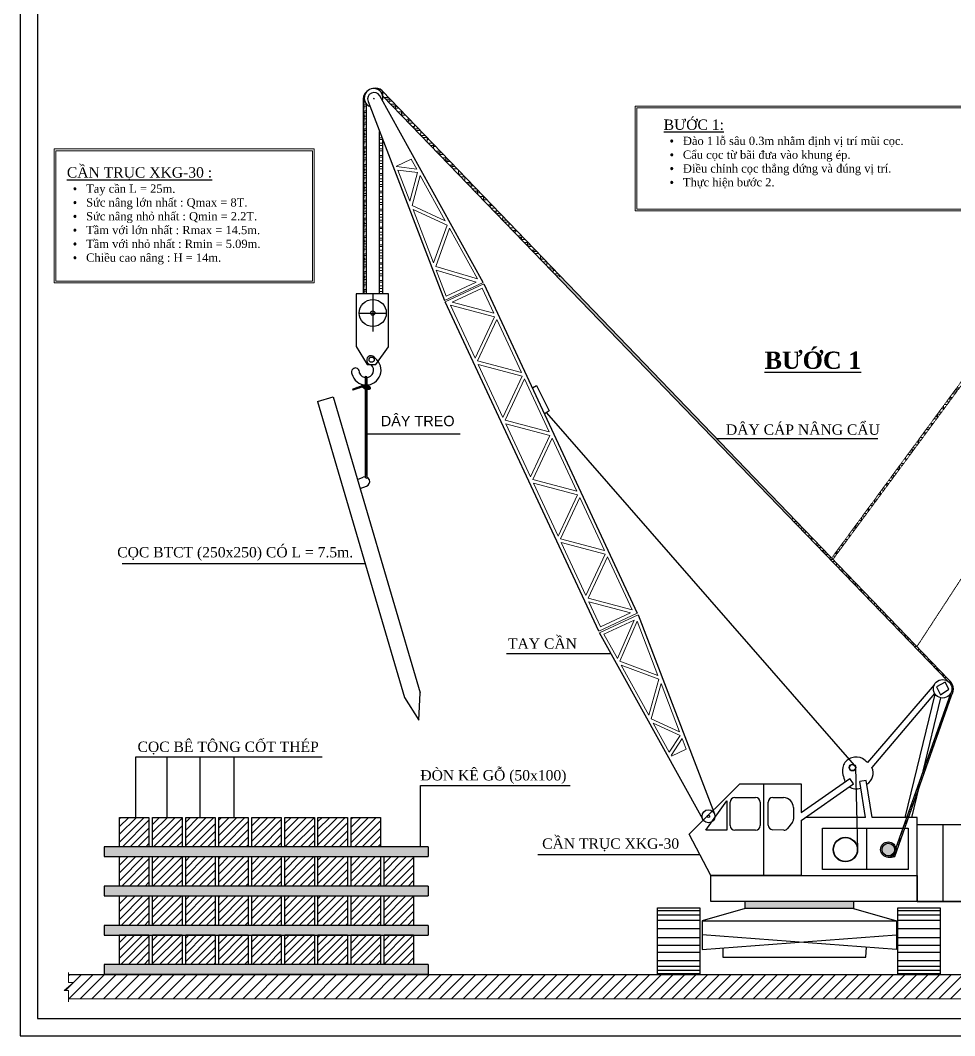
# Model space of a CAD drawing. Extents: x -134084 to 44078, y -38908 to 20492.
# Drawn here: x -134084 to -106959, y -38908 to -9440 of the extents above; entities that cross this region are included whole.
import ezdxf

# ---------------------------------------------------------------- set-up
doc = ezdxf.new("R2010")
doc.units = 0
doc.header["$MEASUREMENT"] = 0
doc.linetypes.add('DASHED2', pattern=[0.375, 0.25, -0.125])
doc.layers.get('0').update_dxf_attribs({"linetype": 'CONTINUOUS'})
for name, color, linetype in [('DIM', 8, 'CONTINUOUS'), ('TEXT', 3, 'CONTINUOUS'), ('THAY', 4, 'CONTINUOUS')]:
    doc.layers.add(name, color=color, linetype=linetype)
doc.layers.add('DUTKHUAT', color=4, linetype='DASHED2', lineweight=5)
doc.layers.add('KICTHUOC', color=3, linetype='CONTINUOUS', lineweight=20)
doc.styles.add('AVO', font='', dxfattribs={"width": 1.2})
doc.styles.add('M1', font='arial.ttf')
doc.styles.get('AVO').set_extended_font_data('VNI-Avo')
doc.dimstyles.new('ISO-25_WS', dxfattribs={"dimtxt": 2.5, "dimasz": 2.5, "dimexe": 1.25, "dimexo": 0.625, "dimtad": 1, "dimdec": 4, "dimdsep": 46, "dimtxsty": 'Standard', "dimcen": 2.5, "dimadec": 0, "dimazin": 0, "dimtfac": 1, "dimtdec": 4, "dimtmove": 0, "dimatfit": 3, "dimfxl": 1, "dimtolj": 1, "dimtzin": 0, "dimarcsym": 0})
pattern_1 = [(90, (-227248.9, -39465.05), (-182.88, 388.62), [91.44, -76.2, 106.68, -45.72, 137.16, -60.96]), (90, (-227256.53, -39373.61), (-182.88, 388.62), [76.2, -289.56, 60.96, -91.44]), (90, (-227237.48, -39190.73), (-182.88, 388.62), [45.72, -472.44]), (180, (-227248.9, -39465.05), (-182.88, -129.54), [175.26, -556.26]), (180, (-227248.9, -39373.61), (-182.88, -129.54), [171.45, -560.07]), (180, (-227248.9, -39297.41), (-182.88, -129.54), [160.02, -571.5]), (180, (-227237.48, -39190.73), (-182.88, -129.54), [175.26, -556.26]), (180, (-227237.48, -39145.01), (-182.88, -129.54), [175.26, -556.26]), (180, (-227248.9, -39007.85), (-182.88, -129.54), [167.64, -563.88])]

# ---------------------------------------------------------------- blocks, each defined once
blk = doc.blocks.new('*X2')
at = {"color": 0, "linetype": 'Continuous'}
for p, q in [((389.01, 477.75), (389.04, 477.78)), ((389.01, 477.4), (389.32, 477.71)), ((389.01, 477.05), (389.51, 477.55)), ((389.01, 476.69), (389.51, 477.19)), ((389.01, 476.34), (389.51, 476.84)), ((389.01, 475.99), (389.51, 476.49)), ((389.01, 475.63), (389.51, 476.13)), ((389.01, 475.28), (389.51, 475.78)), ((389.01, 474.93), (389.51, 475.43)), ((389.01, 474.57), (389.51, 475.07)), ((389.01, 474.22), (389.51, 474.72)), ((389.01, 473.86), (389.51, 474.36)), ((389.01, 473.51), (389.51, 474.01)), ((389.01, 473.16), (389.51, 473.66)), ((389.01, 472.8), (389.51, 473.3)), ((389.01, 472.45), (389.51, 472.95)), ((389.01, 472.1), (389.51, 472.6)), ((389.01, 471.74), (389.51, 472.24)), ((389.01, 471.39), (389.51, 471.89)), ((389.01, 471.04), (389.51, 471.54)), ((389.01, 470.68), (389.51, 471.18)), ((389.01, 470.33), (389.51, 470.83)), ((389.01, 469.98), (389.51, 470.48)), ((389.01, 469.62), (389.51, 470.12)), ((389.01, 469.27), (389.51, 469.77)), ((389.01, 468.91), (389.51, 469.41)), ((389.01, 468.56), (389.51, 469.06)), ((389.01, 468.21), (389.51, 468.71)), ((389.01, 467.85), (389.51, 468.35)), ((389.01, 467.5), (389.51, 468)), ((389.01, 467.15), (389.51, 467.65)), ((389.01, 466.79), (389.51, 467.29)), ((389.01, 466.44), (389.51, 466.94)), ((389.01, 466.09), (389.51, 466.59)), ((389.01, 465.73), (389.51, 466.23)), ((389.01, 465.38), (389.51, 465.88)), ((389.01, 465.03), (389.51, 465.53)), ((389.01, 464.67), (389.51, 465.17)), ((389.01, 464.32), (389.51, 464.82)), ((389.01, 463.96), (389.51, 464.46)), ((389.01, 463.61), (389.51, 464.11)), ((389.01, 463.26), (389.51, 463.76)), ((389.01, 462.9), (389.51, 463.4)), ((389.01, 462.55), (389.51, 463.05)), ((389.01, 462.2), (389.51, 462.7)), ((389.01, 461.84), (389.51, 462.34)), ((389.01, 461.49), (389.51, 461.99)), ((389.01, 461.14), (389.51, 461.64)), ((389.01, 460.78), (389.51, 461.28)), ((389.01, 460.43), (389.51, 460.93)), ((389.01, 460.08), (389.51, 460.58)), ((389.01, 459.72), (389.51, 460.22)), ((389.01, 459.37), (389.51, 459.87)), ((389.01, 459.02), (389.51, 459.52)), ((389.01, 458.66), (389.51, 459.16)), ((389.01, 458.31), (389.51, 458.81)), ((389.01, 457.95), (389.51, 458.45)), ((389.01, 457.6), (389.51, 458.1)), ((389.01, 457.25), (389.51, 457.75)), ((389.01, 456.89), (389.51, 457.39)), ((389.01, 456.54), (389.51, 457.04)), ((389.01, 456.19), (389.51, 456.69)), ((389.01, 455.83), (389.51, 456.33)), ((389.01, 455.48), (389.51, 455.98)), ((389.01, 455.13), (389.51, 455.63)), ((389.01, 454.77), (389.51, 455.27)), ((389.01, 454.42), (389.51, 454.92)), ((389.01, 454.07), (389.51, 454.57)), ((389.01, 453.71), (389.51, 454.21)), ((389.01, 453.36), (389.51, 453.86)), ((389.01, 453), (389.51, 453.5)), ((389.01, 452.65), (389.51, 453.15)), ((389.01, 452.3), (389.51, 452.8)), ((389.01, 451.94), (389.51, 452.44)), ((389.01, 451.59), (389.51, 452.09)), ((389.06, 451.29), (389.51, 451.74))]:
    blk.add_line(p, q, dxfattribs=at)
blk = doc.blocks.new('*X3')
at = {"color": 0, "linetype": 'Continuous'}
for p, q in [((385.25, 477.53), (385.61, 477.89)), ((385.58, 477.5), (386.15, 478.08)), ((386.11, 477.68), (386.69, 478.27)), ((386.65, 477.86), (387.24, 478.46)), ((387.18, 478.04), (387.77, 478.63)), ((387.71, 478.22), (388.25, 478.76)), ((388.17, 478.33), (388.71, 478.86)), ((388.61, 478.41), (389.01, 478.81)), ((389.01, 478.46), (389.01, 478.46))]:
    blk.add_line(p, q, dxfattribs=at)
blk = doc.blocks.new('*X1')
at = {"color": 0, "linetype": 'Continuous'}
for p, q in [((388.96, 481.24), (389.21, 481.49)), ((389.01, 480.94), (389.29, 481.21)), ((389.01, 480.58), (389.51, 481.08)), ((389.29, 481.21), (389.48, 481.41)), ((387.86, 479.08), (387.95, 479.17)), ((387.93, 478.79), (388.23, 479.09)), ((388.25, 478.76), (388.42, 478.93)), ((388.36, 478.16), (388.61, 478.41)), ((388.56, 478.01), (388.92, 478.37)), ((388.79, 477.88), (389.17, 478.26)), ((389.01, 480.23), (389.51, 480.73)), ((389.01, 479.87), (389.51, 480.37)), ((389.01, 479.52), (389.51, 480.02)), ((389.01, 479.17), (389.51, 479.67)), ((389.04, 477.78), (389.45, 478.19)), ((389.15, 478.96), (389.51, 479.31)), ((389.32, 477.71), (389.76, 478.15)), ((389.51, 478.96), (389.51, 478.96)), ((389.51, 478.61), (389.71, 478.8)), ((389.62, 477.66), (390.38, 478.42)), ((389.67, 478.41), (389.96, 478.7)), ((389.85, 478.24), (390.2, 478.59)), ((389.96, 477.64), (390.55, 478.23)), ((390.37, 477.7), (390.65, 477.98))]:
    blk.add_line(p, q, dxfattribs=at)
blk = doc.blocks.new('*X4')
at = {"color": 0, "linetype": 'Continuous'}
for p, q in [((389.01, 478.46), (389.51, 478.96)), ((389.01, 478.81), (389.15, 478.96)), ((389.17, 478.26), (389.51, 478.61)), ((389.45, 478.19), (389.51, 478.25))]:
    blk.add_line(p, q, dxfattribs=at)

msp = doc.modelspace()

# ---------------------------------------------------------------- hatches: boundary and pattern name
at = {"linetype": 'ByBlock'}
h = msp.add_hatch(dxfattribs=at)
h.set_pattern_fill('ZIGZAG', color=3, scale=25, angle=45, style=0)
h.set_pattern_definition([(45, (-226169.7, 12287.316), (1e-14, 112.2532), [79.375, -79.375]), (135, (-226113.58, 12343.44), (-112.2532, 1e-14), [79.375, -79.375])])
h.paths.add_polyline_path([(-122245.8, -33426.4), (-131648.3, -33426.4), (-131648.3, -33711.4), (-122245.8, -33711.4)])
h.paths.add_polyline_path([(-122245.8, -34566.5), (-131648.3, -34566.5), (-131648.3, -34851.5), (-122245.8, -34851.5)])
h.paths.add_polyline_path([(-122245.8, -35706.6), (-131648.3, -35706.6), (-131648.3, -35991.6), (-131203.1, -35991.6), (-131203.1, -35984.9), (-130348.1, -35984.9), (-130348.1, -35991.6), (-130243.1, -35991.6), (-130243.1, -35984.9), (-129388.1, -35984.9), (-129388.1, -35991.6), (-129283.1, -35991.6), (-129283.1, -35984.9), (-128428.1, -35984.9), (-128428.1, -35991.6), (-128323.1, -35991.6), (-128323.1, -35984.9), (-127468.1, -35984.9), (-127468.1, -35991.6), (-127363.1, -35991.6), (-127363.1, -35984.9), (-126508.1, -35984.9), (-126508.1, -35991.6), (-126403.1, -35991.6), (-126403.1, -35984.9), (-125548.1, -35984.9), (-125548.1, -35991.6), (-125443.1, -35991.6), (-125443.1, -35984.9), (-124588.1, -35984.9), (-124588.1, -35991.6), (-124483.1, -35991.6), (-124483.1, -35984.9), (-123628.1, -35984.9), (-123628.1, -35991.6), (-123523.1, -35991.6), (-123523.1, -35984.9), (-122668.1, -35984.9), (-122668.1, -35991.6), (-122245.8, -35991.6)])
h.paths.add_polyline_path([(-122245.8, -36840), (-131648.3, -36840), (-131648.3, -37125), (-127274.6, -37125), (-127274.6, -37124.5), (-122245.8, -37124.5)])
at = {"layer": 'DUTKHUAT'}
h = msp.add_hatch(dxfattribs=at)
h.set_pattern_fill('AR-RSHKE', color=256, scale=0.6, angle=90, style=0)
h.set_pattern_definition(pattern_1)
h.paths.add_polyline_path([(-105647.2, -18519), (-105705.3, -18478.9), (-108153.4, -21809.2), (-108100.1, -21841.7)])
h = msp.add_hatch(dxfattribs=at)
h.set_pattern_fill('AR-RSHKE', color=256, scale=0.6, angle=90, style=0)
h.set_pattern_definition(pattern_1)
h.paths.add_polyline_path([(-108100.1, -21841.7), (-108153.4, -21809.2), (-110534.9, -25048.9), (-110496.9, -25088.5)])
at = {"layer": 'KICTHUOC'}
h = msp.add_hatch(dxfattribs=at)
h.set_pattern_fill('AR-RSHKE', color=256, scale=0.6, angle=90, style=0)
h.set_pattern_definition(pattern_1)
h.paths.add_polyline_path([(-123576.3, -11490.2, 0.3023605), (-123853.4, -11422.3, -0.382762), (-123560, -11637.8), (-118466.1, -16912.4), (-118413.8, -16857.5)])
h = msp.add_hatch(dxfattribs=at)
h.set_pattern_fill('AR-RSHKE', color=256, scale=0.6, angle=90, style=0)
h.set_pattern_definition(pattern_1)
h.paths.add_polyline_path([(-124039.3, -11864.5, -0.3669337), (-124030.2, -11512, 0.162915), (-124134.3, -11707.2), (-124134.3, -17378.4), (-124039.3, -17378.4)])
h.paths.add_polyline_path([(-123558, -12918.3), (-123653, -12670.9), (-123653, -17378.4), (-123558, -17378.4)])
h = msp.add_hatch(dxfattribs=at)
h.set_pattern_fill('AR-RSHKE', color=256, scale=0.6, angle=90, style=0)
h.set_pattern_definition(pattern_1)
h.paths.add_polyline_path([(-118413.8, -16857.5), (-118466.1, -16912.4), (-111713.2, -23904.8), (-111671.1, -23867.7)])
h = msp.add_hatch(dxfattribs=at)
h.set_pattern_fill('AR-RSHKE', color=256, scale=0.6, angle=90, style=0)
h.set_pattern_definition(pattern_1)
h.paths.add_polyline_path([(-111671.1, -23867.7), (-111713.2, -23904.8), (-109937.5, -25743.4), (-109901.2, -25707.8)])
h = msp.add_hatch(dxfattribs=at)
h.set_pattern_fill('AR-RSHKE', color=256, scale=0.6, angle=90, style=0)
h.set_pattern_definition(pattern_1)
h.paths.add_polyline_path([(-109901.2, -25707.8), (-109937.5, -25743.4), (-107169.4, -28609.8, -0.2615404), (-107040.2, -28839.8, -0.1305053), (-107075.7, -28973.4), (-107875, -31234.3), (-107987.4, -31696.1), (-107048.3, -29036.6, 0.391973), (-107143.2, -28575.2)])
h = msp.add_hatch(color=256, dxfattribs=at)
h.paths.add_polyline_path([(-109829, -31135.5), (-109829.4, -31116, 0.9403152), (-110024.4, -31128, 0.9623109)])
h.paths.add_polyline_path([(-110014.4, -31128, -1), (-109838.7, -31128, -1)], flags=16)
h = msp.add_hatch(dxfattribs=at)
h.set_pattern_fill('AR-RSHKE', color=256, scale=0.6, angle=90, style=0)
h.set_pattern_definition(pattern_1)
h.paths.add_polyline_path([(-108297.1, -32573.4), (-108348.5, -32573.4), (-108458.4, -32884.3), (-108406.9, -32884.3)])
h.paths.add_polyline_path([(-108406.9, -32884.3), (-108458.4, -32884.3), (-108667.3, -33475.3, -0.0347675), (-108665.1, -33506, -0.3985934), (-108875.4, -33727.9, 0.1075231), (-108697.8, -33708.1)])
h.paths.add_polyline_path([(-107987.4, -31696.1), (-107875, -31234.3), (-108348.5, -32573.4), (-108297.1, -32573.4)])
h = msp.add_hatch(dxfattribs=at)
h.set_pattern_fill('ANSI31', color=256, scale=50, style=0)
h.set_pattern_definition([(45, (-226169.7, 12287.32), (-112.2532, 112.2532), [])])
h.paths.add_polyline_path([(-130348.1, -33426.2), (-130348.1, -32571.2), (-131203.1, -32571.2), (-131203.1, -33426.2)])
h.paths.add_polyline_path([(-130243.1, -33426.2), (-129388.1, -33426.2), (-129388.1, -32571.2), (-130243.1, -32571.2)])
h.paths.add_polyline_path([(-128428.1, -32571.2), (-129283.1, -32571.2), (-129283.1, -33426.2), (-128428.1, -33426.2)])
h.paths.add_polyline_path([(-127468.1, -32571.2), (-128323.1, -32571.2), (-128323.1, -33426.2), (-127468.1, -33426.2)])
h.paths.add_polyline_path([(-126508.1, -32571.2), (-127363.1, -32571.2), (-127363.1, -33426.2), (-126508.1, -33426.2)])
h.paths.add_polyline_path([(-125548.1, -32571.2), (-126403.1, -32571.2), (-126403.1, -33426.2), (-125548.1, -33426.2)])
h.paths.add_polyline_path([(-124588.1, -32571.2), (-125443.1, -32571.2), (-125443.1, -33426.2), (-124588.1, -33426.2)])
h.paths.add_polyline_path([(-123628.1, -32571.2), (-124483.1, -32571.2), (-124483.1, -33426.2), (-123628.1, -33426.2)])
h.paths.add_polyline_path([(-122668.1, -34566.4), (-122668.1, -33711.4), (-123523.1, -33711.4), (-123523.1, -34566.4)])
h.paths.add_polyline_path([(-123628.1, -33711.4), (-124483.1, -33711.4), (-124483.1, -34566.4), (-123628.1, -34566.4)])
h.paths.add_polyline_path([(-125443.1, -34566.4), (-124588.1, -34566.4), (-124588.1, -33711.4), (-125443.1, -33711.4)])
h.paths.add_polyline_path([(-125548.1, -33711.4), (-126403.1, -33711.4), (-126403.1, -34566.4), (-125548.1, -34566.4)])
h.paths.add_polyline_path([(-126508.1, -34566.4), (-126508.1, -33711.4), (-127363.1, -33711.4), (-127363.1, -34566.4)])
h.paths.add_polyline_path([(-127468.1, -34566.4), (-127468.1, -33711.4), (-128323.1, -33711.4), (-128323.1, -34566.4)])
h.paths.add_polyline_path([(-128428.1, -34566.4), (-128428.1, -33711.4), (-129283.1, -33711.4), (-129283.1, -34566.4)])
h.paths.add_polyline_path([(-129388.1, -34566.4), (-129388.1, -33711.4), (-130243.1, -33711.4), (-130243.1, -34566.4)])
h.paths.add_polyline_path([(-130348.1, -33711.4), (-131203.1, -33711.4), (-131203.1, -34566.4), (-130348.1, -34566.4)])
h.paths.add_polyline_path([(-130348.1, -34851.5), (-131203.1, -34851.5), (-131203.1, -35706.5), (-130348.1, -35706.5)])
h.paths.add_polyline_path([(-129388.1, -34851.5), (-130243.1, -34851.5), (-130243.1, -35706.5), (-129388.1, -35706.5)])
h.paths.add_polyline_path([(-128428.1, -34851.5), (-129283.1, -34851.5), (-129283.1, -35706.5), (-128428.1, -35706.5)])
h.paths.add_polyline_path([(-128323.1, -34851.5), (-128323.1, -35706.5), (-127468.1, -35706.5), (-127468.1, -34851.5)])
h.paths.add_polyline_path([(-126508.1, -34851.5), (-127363.1, -34851.5), (-127363.1, -35706.5), (-126508.1, -35706.5)])
h.paths.add_polyline_path([(-126403.1, -34851.5), (-126403.1, -35706.5), (-125548.1, -35706.5), (-125548.1, -34851.5)])
h.paths.add_polyline_path([(-124588.1, -34851.5), (-125443.1, -34851.5), (-125443.1, -35706.5), (-124588.1, -35706.5)])
h.paths.add_polyline_path([(-123628.1, -34851.5), (-124483.1, -34851.5), (-124483.1, -35706.5), (-123628.1, -35706.5)])
h.paths.add_polyline_path([(-122668.1, -34851.5), (-123523.1, -34851.5), (-123523.1, -35706.5), (-122668.1, -35706.5)])
h.paths.add_polyline_path([(-122668.1, -35991.6), (-123523.1, -35991.6), (-123523.1, -36839.9), (-122668.1, -36839.9)])
h.paths.add_polyline_path([(-123628.1, -35991.6), (-124483.1, -35991.6), (-124483.1, -36839.9), (-123628.1, -36839.9)])
h.paths.add_polyline_path([(-124588.1, -35991.6), (-125443.1, -35991.6), (-125443.1, -36839.9), (-124588.1, -36839.9)])
h.paths.add_polyline_path([(-125548.1, -35991.6), (-126403.1, -35991.6), (-126403.1, -36839.9), (-125548.1, -36839.9)])
h.paths.add_polyline_path([(-126508.1, -35991.6), (-127363.1, -35991.6), (-127363.1, -36839.9), (-126508.1, -36839.9)])
h.paths.add_polyline_path([(-127468.1, -35991.6), (-128323.1, -35991.6), (-128323.1, -36839.9), (-127468.1, -36839.9)])
h.paths.add_polyline_path([(-128428.1, -35991.6), (-129283.1, -35991.6), (-129283.1, -36839.9), (-128428.1, -36839.9)])
h.paths.add_polyline_path([(-129388.1, -35991.6), (-130243.1, -35991.6), (-130243.1, -36839.9), (-129388.1, -36839.9)])
h.paths.add_polyline_path([(-130348.1, -35991.6), (-131203.1, -35991.6), (-131203.1, -36839.9), (-130348.1, -36839.9)])
h = msp.add_hatch(color=256, dxfattribs=at)
h.paths.add_polyline_path([(-109776.1, -33506, 1), (-110487.2, -33506, 1)])
h.paths.add_polyline_path([(-109786.1, -33506, 1), (-110477.2, -33506, 1)], flags=16)
for points in [[(-108665.1, -33506, 1), (-109109.5, -33506, 1)], [(-109900.8, -35016), (-113038.5, -35016), (-113038.5, -35212.4), (-109900.8, -35212.4)]]:
    msp.add_hatch(color=256, dxfattribs=at).paths.add_polyline_path(points)
h = msp.add_hatch(dxfattribs=at)
h.set_pattern_fill('ANSI31', color=256, scale=75, style=0)
h.set_pattern_definition([(45, (-227248.9, -39465.05), (-168.3798, 168.3798), [])])
h.paths.add_polyline_path([(-91367.3, -37366.4), (-91504.4, -37366.4), (-91504.4, -37134.1), (-132679.6, -37134.1), (-132679.6, -37366.4), (-132542.5, -37366.4), (-132809.5, -37594.1), (-132681.6, -37594.1), (-132681.6, -37839.7), (-91506.3, -37839.7), (-91506.3, -37594.1), (-91634.3, -37594.1)])

# ---------------------------------------------------------------- linework, layer by layer
at = {"color": 2, "linetype": 'Continuous'}
for p, q in [((-120645.7, -17046.8), (-123645.8, -11632.4)), ((-123990.2, -11793), (-121771, -17571.5)), ((-120628.6, -17091.2), (-116172.1, -26648.2)), ((-124336.1, -17378.4), (-124336.1, -18902.8)), ((-123390.8, -17378.4), (-124336.1, -17378.4)), ((-123390.8, -18913.5), (-123390.8, -17378.4)), ((-123852.7, -17393.8), (-123852.7, -18475.4)), ((-117291.4, -27170.2), (-121747.9, -17613.1)), ((-124246.9, -17934.6), (-123458.5, -17934.6)), ((-124336.1, -18902.8), (-124013.8, -19428.8)), ((-123766.8, -19428.8), (-123390.8, -18913.5)), ((-124013.8, -19428.8), (-123766.8, -19428.8)), ((-116149, -26689.9), (-113933.2, -32469.8)), ((-114271.8, -32627.7), (-117274.3, -27214.6))]:
    msp.add_line(p, q, dxfattribs=at)
at = {"color": 1, "linetype": 'Continuous'}
for p, q in [((-119213.9, -20101.4), (-119098.7, -20040.7)), ((-119098.7, -20040.7), (-118734.8, -20774.3)), ((-118734.8, -20774.3), (-118874.3, -20865.3)), ((-124295, -22763.6), (-124130.5, -22699.3)), ((-124216.7, -23030.5), (-124029.6, -22957.3)), ((-113038.5, -35212.4), (-113038.5, -35023.6)), ((-109900.8, -35023.6), (-109900.8, -35212.4)), ((-109900.8, -35212.4), (-113038.5, -35212.4)), ((-132679.6, -37134.1), (-91504.4, -37134.1))]:
    msp.add_line(p, q, dxfattribs=at)
at = {"color": 3, "linetype": 'Continuous'}
for p, q in [((-125453.9, -20499.7), (-124998.1, -20366)), ((-125453.9, -20499.7), (-122934.6, -29090)), ((-124998.1, -20366), (-122478.8, -28956.4)), ((-107553.9, -28726.4), (-109492.8, -30983.2)), ((-122934.6, -29090), (-122512.5, -29746.3)), ((-122512.5, -29746.3), (-122478.8, -28956.4)), ((-107542.6, -28974.8), (-109363.2, -31122.4)), ((-107543.8, -28976.3), (-109363.2, -31122.4)), ((-108396.3, -32573.4), (-107526.8, -28998.9)), ((-107875, -31234.3), (-107357.1, -29104.9)), ((-111420.4, -32434.2), (-110007.9, -31440.8)), ((-109898.6, -31596.2), (-110007.9, -31440.8)), ((-109527.3, -31503.7), (-109714.9, -31533.4)), ((-109358.2, -32573.4), (-109527.3, -31503.7)), ((-112508.6, -31594.2), (-112508.6, -34254.6)), ((-111420.4, -32666.4), (-109898.6, -31596.2)), ((-109550.6, -32573.4), (-109714.9, -31533.4)), ((-108200.8, -32573.4), (-107987.4, -31696.1)), ((-114186.9, -32943.7), (-113569.6, -32095.4)), ((-113569.6, -32095.4), (-113569.6, -32943.7)), ((-113340.1, -31999), (-112738, -31999)), ((-112240.5, -31999), (-111930.3, -31999)), ((-113473.1, -32810.7), (-113473.1, -32132)), ((-112605, -32132), (-112605, -32810.7)), ((-112373.5, -32796.2), (-112373.5, -32132)), ((-111640.5, -32288.8), (-111640.5, -32627.7)), ((-111668.9, -32709.9), (-111810.9, -32890.5)), ((-111420.4, -32666.4), (-111420.4, -34261)), ((-113569.6, -32943.7), (-114186.9, -32943.7)), ((-112738, -32943.7), (-113340.1, -32943.7)), ((-111920.3, -32941.2), (-112245.5, -32929.1)), ((-107289.2, -35016), (-107289.2, -32788.6)), ((-114042.4, -34261), (-108044.6, -34261)), ((-108044.6, -34261), (-108044.6, -35016)), ((-115584.7, -37109.9), (-115584.7, -35196.1)), ((-115584.7, -35196.1), (-114354.9, -35196.1)), ((-114354.9, -35196.1), (-114354.9, -37109.9)), ((-113689.6, -36359.5), (-113689.6, -36626.4)), ((-109536.6, -36626.4), (-109515.2, -36339.6)), ((-113689.6, -36626.4), (-109536.6, -36626.4))]:
    msp.add_line(p, q, dxfattribs=at)
at = {"color": 2}
for p, q in [((-107236, -28650.2), (-107491.9, -28779.8)), ((-107491.9, -28779.8), (-107369.2, -29014.5)), ((-107369.2, -29014.5), (-107127.3, -28853.3)), ((-107127.3, -28853.3), (-107236, -28650.2)), ((-114664.6, -33061.9), (-113198, -31596.4)), ((-113198, -31596.4), (-111420.4, -31596.4)), ((-111420.4, -31596.4), (-111420.4, -32434.2)), ((-109550.6, -32573.4), (-111288.2, -32573.4)), ((-108044.6, -32573.4), (-109358.2, -32573.4)), ((-108044.6, -35016), (-108044.6, -32573.4)), ((-106444.8, -32788.2), (-108025.2, -32788.9)), ((-114042.4, -34261), (-114664.6, -33061.9)), ((-114042.4, -35016), (-114042.4, -34261)), ((-106444.8, -35016), (-114042.4, -35016)), ((-108044.6, -35016), (-106444.8, -35016)), ((-115584.7, -35276.7), (-114354.9, -35276.7)), ((-113038.5, -35212.4), (-114294.5, -35578.8)), ((-109900.8, -35212.4), (-108644.8, -35578.8)), ((-108609.3, -35276.7), (-107379.5, -35276.7)), ((-115584.7, -35397.5), (-114354.9, -35397.5)), ((-115584.7, -35558.7), (-114354.9, -35558.7)), ((-114294.5, -35578.8), (-108644.8, -35578.8)), ((-114294.5, -35578.8), (-114294.5, -36404.8)), ((-108644.8, -35578.8), (-108644.8, -36404.8)), ((-108609.3, -35397.5), (-107379.5, -35397.5)), ((-108609.3, -35558.7), (-107379.5, -35558.7)), ((-115584.7, -35800.4), (-114354.9, -35800.4)), ((-108609.3, -35800.4), (-107379.5, -35800.4)), ((-115584.7, -36062.3), (-114354.9, -36062.3)), ((-115584.7, -36062.3), (-114354.9, -36062.3)), ((-108644.8, -36404.8), (-114294.5, -35981.7)), ((-114294.5, -36404.8), (-108644.8, -35981.7)), ((-108609.3, -36062.3), (-107379.5, -36062.3)), ((-115584.7, -36283.9), (-114354.9, -36283.9)), ((-115584.7, -36485.4), (-114354.9, -36485.4)), ((-108609.3, -36283.9), (-107379.5, -36283.9)), ((-108609.3, -36485.4), (-107379.5, -36485.4)), ((-115584.7, -36727.1), (-114354.9, -36727.1)), ((-108609.3, -36727.1), (-107379.5, -36727.1)), ((-115584.7, -36888.3), (-114354.9, -36888.3)), ((-115584.7, -37009.1), (-114354.9, -37009.1)), ((-114354.9, -37109.9), (-115584.7, -37109.9)), ((-108609.3, -36888.3), (-107379.5, -36888.3)), ((-108609.3, -37009.1), (-107379.5, -37009.1))]:
    msp.add_line(p, q, dxfattribs=at)
at = {"color": 2, "linetype": 'ByBlock'}
for p, q in [((-131203.1, -33426.2), (-131203.1, -32571.2)), ((-131203.1, -32571.2), (-130348.1, -32571.2)), ((-130348.1, -32571.2), (-130348.1, -33426.2)), ((-130243.1, -32571.2), (-129388.1, -32571.2)), ((-130243.1, -33426.2), (-130243.1, -32571.2)), ((-129388.1, -32571.2), (-129388.1, -33426.2)), ((-129283.1, -33426.2), (-129283.1, -32571.2)), ((-129283.1, -32571.2), (-128428.1, -32571.2)), ((-128428.1, -32571.2), (-128428.1, -33426.2)), ((-128323.1, -32571.2), (-127468.1, -32571.2)), ((-128323.1, -33426.2), (-128323.1, -32571.2)), ((-127468.1, -32571.2), (-127468.1, -33426.2)), ((-127363.1, -33426.2), (-127363.1, -32571.2)), ((-127363.1, -32571.2), (-126508.1, -32571.2)), ((-126508.1, -32571.2), (-126508.1, -33426.2)), ((-126403.1, -33426.2), (-126403.1, -32571.2)), ((-126403.1, -32571.2), (-125548.1, -32571.2)), ((-125548.1, -32571.2), (-125548.1, -33426.2)), ((-125443.1, -32571.2), (-124588.1, -32571.2)), ((-125443.1, -33426.2), (-125443.1, -32571.2)), ((-124588.1, -32571.2), (-124588.1, -33426.2)), ((-124483.1, -33426.2), (-124483.1, -32571.2)), ((-124483.1, -32571.2), (-123628.1, -32571.2)), ((-123628.1, -32571.2), (-123628.1, -33426.2)), ((-131648.3, -33426.4), (-131648.3, -33711.4)), ((-122245.8, -33426.4), (-131648.3, -33426.4)), ((-130348.1, -33426.2), (-131203.1, -33426.2)), ((-129388.1, -33426.2), (-130243.1, -33426.2)), ((-128428.1, -33426.2), (-129283.1, -33426.2)), ((-127468.1, -33426.2), (-128323.1, -33426.2)), ((-126508.1, -33426.2), (-127363.1, -33426.2)), ((-125548.1, -33426.2), (-126403.1, -33426.2)), ((-124588.1, -33426.2), (-125443.1, -33426.2)), ((-123628.1, -33426.2), (-124483.1, -33426.2)), ((-122245.8, -33426.4), (-122245.8, -33711.4)), ((-131648.3, -33711.4), (-122245.8, -33711.4)), ((-131203.1, -34566.4), (-131203.1, -33711.4)), ((-131203.1, -33711.4), (-130348.1, -33711.4)), ((-130348.1, -33711.4), (-130348.1, -34566.4)), ((-130243.1, -33711.4), (-129388.1, -33711.4)), ((-130243.1, -34566.4), (-130243.1, -33711.4)), ((-129388.1, -33711.4), (-129388.1, -34566.4)), ((-129283.1, -34566.4), (-129283.1, -33711.4)), ((-129283.1, -33711.4), (-128428.1, -33711.4)), ((-128428.1, -33711.4), (-128428.1, -34566.4)), ((-128323.1, -33711.4), (-127468.1, -33711.4)), ((-128323.1, -34566.4), (-128323.1, -33711.4)), ((-127468.1, -33711.4), (-127468.1, -34566.4)), ((-127363.1, -34566.4), (-127363.1, -33711.4)), ((-127363.1, -33711.4), (-126508.1, -33711.4)), ((-126508.1, -33711.4), (-126508.1, -34566.4)), ((-126403.1, -34566.4), (-126403.1, -33711.4)), ((-126403.1, -33711.4), (-125548.1, -33711.4)), ((-125548.1, -33711.4), (-125548.1, -34566.4)), ((-125443.1, -33711.4), (-124588.1, -33711.4)), ((-125443.1, -34566.4), (-125443.1, -33711.4)), ((-124588.1, -33711.4), (-124588.1, -34566.4)), ((-124483.1, -34566.4), (-124483.1, -33711.4)), ((-124483.1, -33711.4), (-123628.1, -33711.4)), ((-123628.1, -33711.4), (-123628.1, -34566.4)), ((-123523.1, -33711.4), (-122668.1, -33711.4)), ((-123523.1, -34566.4), (-123523.1, -33711.4)), ((-122668.1, -33711.4), (-122668.1, -34566.4)), ((-122245.8, -34566.5), (-131648.3, -34566.5)), ((-131648.3, -34566.5), (-131648.3, -34851.5)), ((-130348.1, -34566.4), (-131203.1, -34566.4)), ((-129388.1, -34566.4), (-130243.1, -34566.4)), ((-128428.1, -34566.4), (-129283.1, -34566.4)), ((-127468.1, -34566.4), (-128323.1, -34566.4)), ((-126508.1, -34566.4), (-127363.1, -34566.4)), ((-125548.1, -34566.4), (-126403.1, -34566.4)), ((-124588.1, -34566.4), (-125443.1, -34566.4)), ((-123628.1, -34566.4), (-124483.1, -34566.4)), ((-122668.1, -34566.4), (-123523.1, -34566.4)), ((-122245.8, -34566.5), (-122245.8, -34851.5)), ((-131648.3, -34851.5), (-122245.8, -34851.5)), ((-131203.1, -35706.5), (-131203.1, -34851.5)), ((-131203.1, -34851.5), (-130348.1, -34851.5)), ((-130348.1, -34851.5), (-130348.1, -35706.5)), ((-130243.1, -34851.5), (-129388.1, -34851.5)), ((-130243.1, -35706.5), (-130243.1, -34851.5)), ((-129388.1, -34851.5), (-129388.1, -35706.5)), ((-129283.1, -35706.5), (-129283.1, -34851.5)), ((-129283.1, -34851.5), (-128428.1, -34851.5)), ((-128428.1, -34851.5), (-128428.1, -35706.5)), ((-128323.1, -34851.5), (-127468.1, -34851.5)), ((-128323.1, -35706.5), (-128323.1, -34851.5)), ((-127468.1, -34851.5), (-127468.1, -35706.5)), ((-127363.1, -35706.5), (-127363.1, -34851.5)), ((-127363.1, -34851.5), (-126508.1, -34851.5)), ((-126508.1, -34851.5), (-126508.1, -35706.5)), ((-126403.1, -35706.5), (-126403.1, -34851.5)), ((-126403.1, -34851.5), (-125548.1, -34851.5)), ((-125548.1, -34851.5), (-125548.1, -35706.5)), ((-125443.1, -34851.5), (-124588.1, -34851.5)), ((-125443.1, -35706.5), (-125443.1, -34851.5)), ((-124588.1, -34851.5), (-124588.1, -35706.5)), ((-124483.1, -35706.5), (-124483.1, -34851.5)), ((-124483.1, -34851.5), (-123628.1, -34851.5)), ((-123628.1, -34851.5), (-123628.1, -35706.5)), ((-123523.1, -34851.5), (-122668.1, -34851.5)), ((-123523.1, -35706.5), (-123523.1, -34851.5)), ((-122668.1, -34851.5), (-122668.1, -35706.5)), ((-122245.8, -35706.6), (-131648.3, -35706.6)), ((-131648.3, -35706.6), (-131648.3, -35991.6)), ((-130348.1, -35706.5), (-131203.1, -35706.5)), ((-129388.1, -35706.5), (-130243.1, -35706.5)), ((-128428.1, -35706.5), (-129283.1, -35706.5)), ((-127468.1, -35706.5), (-128323.1, -35706.5)), ((-126508.1, -35706.5), (-127363.1, -35706.5)), ((-125548.1, -35706.5), (-126403.1, -35706.5)), ((-124588.1, -35706.5), (-125443.1, -35706.5)), ((-123628.1, -35706.5), (-124483.1, -35706.5)), ((-122668.1, -35706.5), (-123523.1, -35706.5)), ((-122245.8, -35706.6), (-122245.8, -35991.6)), ((-131648.3, -35991.6), (-122245.8, -35991.6)), ((-131203.1, -36839.9), (-131203.1, -35984.9)), ((-131203.1, -35984.9), (-130348.1, -35984.9)), ((-130348.1, -35984.9), (-130348.1, -36839.9)), ((-130243.1, -35984.9), (-129388.1, -35984.9)), ((-130243.1, -36839.9), (-130243.1, -35984.9)), ((-129388.1, -35984.9), (-129388.1, -36839.9)), ((-129283.1, -36839.9), (-129283.1, -35984.9)), ((-129283.1, -35984.9), (-128428.1, -35984.9)), ((-128428.1, -35984.9), (-128428.1, -36839.9)), ((-128323.1, -35984.9), (-127468.1, -35984.9)), ((-128323.1, -36839.9), (-128323.1, -35984.9)), ((-127468.1, -35984.9), (-127468.1, -36839.9)), ((-127363.1, -36839.9), (-127363.1, -35984.9)), ((-127363.1, -35984.9), (-126508.1, -35984.9)), ((-126508.1, -35984.9), (-126508.1, -36839.9)), ((-126403.1, -36839.9), (-126403.1, -35984.9)), ((-126403.1, -35984.9), (-125548.1, -35984.9)), ((-125548.1, -35984.9), (-125548.1, -36839.9)), ((-125443.1, -35984.9), (-124588.1, -35984.9)), ((-125443.1, -36839.9), (-125443.1, -35984.9)), ((-124588.1, -35984.9), (-124588.1, -36839.9)), ((-124483.1, -36839.9), (-124483.1, -35984.9)), ((-124483.1, -35984.9), (-123628.1, -35984.9)), ((-123628.1, -35984.9), (-123628.1, -36839.9)), ((-123523.1, -35984.9), (-122668.1, -35984.9)), ((-123523.1, -36839.9), (-123523.1, -35984.9)), ((-122668.1, -35984.9), (-122668.1, -36839.9)), ((-122245.8, -36840), (-131648.3, -36840)), ((-131648.3, -36840), (-131648.3, -37125)), ((-131648.3, -37125), (-122245.8, -37125)), ((-130348.1, -36839.9), (-131203.1, -36839.9)), ((-129388.1, -36839.9), (-130243.1, -36839.9)), ((-128428.1, -36839.9), (-129283.1, -36839.9)), ((-127468.1, -36839.9), (-128323.1, -36839.9)), ((-126508.1, -36839.9), (-127363.1, -36839.9)), ((-125548.1, -36839.9), (-126403.1, -36839.9)), ((-124588.1, -36839.9), (-125443.1, -36839.9)), ((-123628.1, -36839.9), (-124483.1, -36839.9)), ((-122668.1, -36839.9), (-123523.1, -36839.9)), ((-122245.8, -36840), (-122245.8, -37125))]:
    msp.add_line(p, q, dxfattribs=at)
msp.add_line((-111420.4, -34261), (-114042.4, -34261))
at = {"color": 2, "linetype": 'Continuous'}
for points in [[(-123576.3, -11490.2, 0.3023605), (-123853.4, -11422.3)], [(-108888.3, -33726.4, 0.1153442), (-108697.8, -33708.1), (-107048.3, -29036.6, 0.391973), (-107143.2, -28575.2), (-123576.3, -11490.2)], [(-124030.2, -11512, 0.162915), (-124134.3, -11707.2), (-124134.3, -17378.4)]]:
    msp.add_lwpolyline(points, format="xyb", dxfattribs=at)
at = {"linetype": 'Continuous', "const_width": 23.8}
msp.add_lwpolyline([(-123823, -11701.9, 1), (-123813, -11723.4, 1)], format="xyb", close=True, dxfattribs=at)
at = {"color": 2, "linetype": 'Continuous'}
for points in [[(-107169.4, -28609.8), (-123560, -11637.8)], [(-124039.3, -11864.5), (-124039.3, -17378.4)], [(-123653, -17378.4), (-123653, -12670.9)], [(-123558, -17378.4), (-123558, -12918.3)], [(-124071.4, -20069.9), (-124087.4, -20070.9), (-124135.5, -20078.5), (-124195.1, -20092.1), (-124432, -20172), (-124422.8, -20134), (-124208.9, -20059.2), (-124168.7, -20047.4), (-124136.3, -20038.9), (-124110.6, -20033.1), (-124090.3, -20029.7), (-124074.2, -20028.1), (-124071.4, -20028)], [(-124180.8, -19999.5), (-124180.4, -20010.8), (-124173.5, -20040.5), (-124170.1, -20047.8)], [(-124131, -20013.4), (-124128.4, -20024.8), (-124123.1, -20035.9)], [(-124023.9, -19790.3), (-124053.5, -19781.5), (-124069, -19792.7), (-124076.1, -19805.5)], [(-124071.4, -19806.2), (-124071.4, -20082)], [(-124023.9, -19790.3), (-124023.9, -20096.2)], [(-123957.8, -20058.2), (-123973, -20050.5), (-123986.5, -20044.2), (-123998.5, -20039.3), (-124009.6, -20035.5), (-124019.9, -20032.6), (-124023.9, -20031.8)], [(-124149.7, -20081.7), (-124144.5, -20088.5), (-124123.5, -20107), (-124098.9, -20122), (-124071.3, -20133.5), (-124041.1, -20141.6), (-124009.4, -20146.5), (-123978.3, -20147.7), (-123950.6, -20144.9), (-123929.1, -20137.7), (-123916.3, -20125.8), (-123915.1, -20108.9), (-123928, -20086.4), (-123957.8, -20058.2)], [(-124090.6, -20071.4), (-124077.3, -20079.5), (-124055.9, -20088.4), (-124031.3, -20095.1), (-124004.9, -20099.1), (-123982.8, -20100), (-123990.5, -20092.6)], [(-124071.4, -20133.4), (-124071.4, -22720.7)], [(-123990.5, -20092.6), (-123993.8, -20083.4), (-124004.2, -20075.8), (-124022.7, -20070.5), (-124023.9, -20070.4)], [(-124023.9, -20144.3), (-124023.9, -22738.4)], [(-108667.3, -33475.3), (-107075.7, -28973.4)]]:
    msp.add_lwpolyline(points, dxfattribs=at)
at = {"color": 1, "linetype": 'Continuous'}
for points in [[(-109864.6, -31052.2), (-118803.3, -20827.8)], [(-109774.1, -33510.5), (-109829.4, -31116)]]:
    msp.add_lwpolyline(points, dxfattribs=at)
at = {"color": 3, "linetype": 'Continuous'}
for points in [[(-108309.6, -32884.3), (-108309.6, -34083.4), (-110798.3, -34083.4), (-110798.3, -32884.3)], [(-108309.6, -32884.3), (-108309.6, -34083.4), (-109509.5, -34083.4), (-109509.5, -32884.3)], [(-108609.3, -35196.1), (-107379.5, -35196.1), (-107379.5, -37109.9), (-108609.3, -37109.9)]]:
    msp.add_lwpolyline(points, close=True, dxfattribs=at)
at = {"color": 2, "linetype": 'Continuous'}
for centre, radius in [((-123852.7, -17934.6), 394.2), ((-123852.7, -17936.6), 64.5), ((-123884.9, -19289.2), 75.1), ((-114106.9, -32539.4), 187.1), ((-114106.9, -32539.4), 35.2)]:
    msp.add_circle(centre, radius, dxfattribs=at)
at = {"color": 3}
msp.add_circle((-107309.6, -28839.8), 269.3, dxfattribs=at)
at = {"color": 1, "linetype": 'Continuous'}
for centre, radius in [((-109926.5, -31128), 97.9), ((-109926.5, -31128), 87.9), ((-110131.7, -33506), 355.5), ((-110131.7, -33506), 345.5)]:
    msp.add_circle(centre, radius, dxfattribs=at)
at = {"color": 6, "linetype": 'Continuous'}
for radius in [222.2, 182.2]:
    msp.add_circle((-108887.3, -33506), radius, dxfattribs=at)
at = {"color": 2, "linetype": 'Continuous'}
for centre, radius, start, end in [((-123826.9, -11693.6), 272.6, 342.61084, 247.38916), ((-123813, -11723.3), 190.4, 28.54868, 201.45132), ((-124041, -19593.5), 429.4, 194.95827, 53.33165), ((-124041, -19593.5), 214.8, 203.15883, 48.52302), ((-123901.4, -19303.6), 128.9, 25.0497, 271.17632), ((-124352.6, -19647.2), 118.1, 344.87109, 208.95107)]:
    msp.add_arc(centre, radius, start, end, dxfattribs=at)
at = {"color": 1, "linetype": 'Continuous'}
msp.add_arc((-124080, -22828.3), 138.5, 291.34907, 111.34907, dxfattribs=at)
at = {"color": 3, "linetype": 'Continuous'}
for centre, radius, start, end in [((-109820.9, -31238.4), 415.8, 62.93889, 152.97638), ((-110175, -31666.1), 965.4, 45.02788, 55.75127), ((-109643.2, -31213.7), 572.1, 163.31988, 192.49454), ((-109692.9, -31286.5), 368.2, 299.60454, 26.45336), ((-107977.4, -30800.5), 2288.3, 193.57123, 198.76333), ((-109818.7, -31386.9), 359.9, 235.48825, 290.70906), ((-113340.1, -32132), 133, 90, 180), ((-112738, -32132), 133, 0, 90), ((-112240.5, -32132), 133, 90, 180), ((-111930.3, -32288.8), 289.8, 0, 90), ((-111773.5, -32627.7), 133, 321.82426, 0), ((-113340.1, -32810.7), 133, 180, 270), ((-112738, -32810.7), 133, 270, 0), ((-112240.5, -32796.2), 133, 180, 267.88032), ((-111915.4, -32808.2), 133, 267.88032, 321.82426)]:
    msp.add_arc(centre, radius, start, end, dxfattribs=at)
at = {"layer": 'DIM'}
msp.add_lwpolyline([(-49983.5, -38908), (-49983.5, 20492), (-134083.5, 20492), (-134083.5, -38908)], close=True, dxfattribs=at)
at = {"layer": 'DUTKHUAT'}
for points in [[(-110534.9, -25048.9), (-99785.7, -10426)], [(-110496.9, -25088.5), (-99782.5, -10574.5)], [(-108059.7, -27622.3), (-103287.7, -20310.8)]]:
    msp.add_lwpolyline(points, dxfattribs=at)
at = {"layer": 'KICTHUOC'}
for p, q in [((-123167.2, -13670.9), (-122736.2, -13469.9)), ((-122575.8, -13759.3), (-122736.2, -13469.9)), ((-123167.2, -13670.9), (-123161.8, -13685.1)), ((-122575.8, -13759.3), (-123161.8, -13685.1)), ((-123123.1, -13785.8), (-122776.7, -14687.8)), ((-122549.2, -13858.5), (-123123.1, -13785.8)), ((-122776.7, -14687.8), (-122549.2, -13858.5)), ((-122712.7, -14813.5), (-122473.9, -13943.3)), ((-121746.6, -15255.9), (-122473.9, -13943.3)), ((-121746.6, -15255.9), (-122712.7, -14813.5)), ((-122683.1, -14931.6), (-122087.8, -16481.4)), ((-121694.5, -15384.3), (-122683.1, -14931.6)), ((-122087.8, -16481.4), (-121694.5, -15384.3)), ((-122024.6, -16586.6), (-121625.7, -15474.1)), ((-120809.7, -16946.7), (-121625.7, -15474.1)), ((-120809.7, -16946.7), (-122024.6, -16586.6)), ((-120845.6, -17035.2), (-122007.4, -16690.8)), ((-122007.4, -16690.8), (-121718.8, -17442.3)), ((-121771, -17571.5), (-120645.7, -17046.8)), ((-121747.9, -17613.1), (-120628.6, -17091.2)), ((-121718.8, -17442.3), (-120845.6, -17035.2)), ((-121545.8, -17623.7), (-120674.6, -17217.4)), ((-120674.6, -17217.4), (-120336, -17943.5)), ((-121545.8, -17623.7), (-120336, -17943.5)), ((-121598.9, -17707.9), (-120317.3, -18046.7)), ((-120881.6, -19246.1), (-121598.9, -17707.9)), ((-120317.3, -18046.7), (-120881.6, -19246.1)), ((-120250.3, -18127.3), (-120814.6, -19326.7)), ((-120250.3, -18127.3), (-119533, -19665.5)), ((-120814.6, -19326.7), (-119533, -19665.5)), ((-120078.6, -20968.1), (-120795.9, -19429.9)), ((-120795.9, -19429.9), (-119514.4, -19768.7)), ((-119514.4, -19768.7), (-120078.6, -20968.1)), ((-119447.3, -19849.3), (-120011.6, -21048.7)), ((-119447.3, -19849.3), (-118730.1, -21387.4)), ((-120011.6, -21048.7), (-118730.1, -21387.4)), ((-119992.9, -21151.9), (-118711.4, -21490.6)), ((-119275.7, -22690.1), (-119992.9, -21151.9)), ((-118711.4, -21490.6), (-119275.7, -22690.1)), ((-118644.3, -21571.3), (-119208.6, -22770.7)), ((-118644.3, -21571.3), (-117927.1, -23109.4)), ((-124071.4, -22720.7), (-124023.9, -22738.4)), ((-119208.6, -22770.7), (-117927.1, -23109.4)), ((-119189.9, -22873.9), (-117908.4, -23212.6)), ((-118472.7, -24412.1), (-119189.9, -22873.9)), ((-117908.4, -23212.6), (-118472.7, -24412.1)), ((-117841.4, -23293.3), (-118405.6, -24492.7)), ((-117841.4, -23293.3), (-117124.1, -24831.4)), ((-118405.6, -24492.7), (-117124.1, -24831.4)), ((-117669.7, -26134), (-118387, -24595.9)), ((-118387, -24595.9), (-117105.4, -24934.6)), ((-117105.4, -24934.6), (-117669.7, -26134)), ((-117038.4, -25015.2), (-117602.7, -26214.7)), ((-117038.4, -25015.2), (-116321.1, -26553.4)), ((-117602.7, -26214.7), (-116321.1, -26553.4)), ((-117584, -26317.9), (-116374.2, -26637.6)), ((-117245.4, -27043.9), (-117584, -26317.9)), ((-116172.1, -26648.2), (-117291.4, -27170.2)), ((-117274.3, -27214.6), (-116149, -26689.9)), ((-116374.2, -26637.6), (-117245.4, -27043.9)), ((-117141.9, -27257.7), (-116268.6, -26850.5)), ((-116268.6, -26850.5), (-116751.7, -27961.8)), ((-116177.8, -26879.9), (-116682.9, -28042)), ((-116177.8, -26879.9), (-115574.2, -28451.5)), ((-116751.7, -27961.8), (-117141.9, -27257.7)), ((-116682.9, -28042), (-115574.2, -28451.5)), ((-115838.3, -29610.2), (-116643, -28158)), ((-116643, -28158), (-115549.6, -28561.9)), ((-115549.6, -28561.9), (-115838.3, -29610.2)), ((-115484.8, -28684.3), (-115766.9, -29708.8)), ((-115484.8, -28684.3), (-114946.8, -30085.3)), ((-115766.9, -29708.8), (-114946.8, -30085.3)), ((-115243.4, -30683.8), (-115711.7, -29838.6)), ((-115711.7, -29838.6), (-114930.2, -30197.4)), ((-114930.2, -30197.4), (-115243.4, -30683.8)), ((-114871.4, -30281.6), (-115191.2, -30778.1)), ((-114871.4, -30281.6), (-114752.8, -30590.4)), ((-115183.8, -30791.4), (-114752.8, -30590.4)), ((-132679.6, -37071.9), (-132679.6, -37366.4)), ((-132542.5, -37366.4), (-132809.5, -37594.1)), ((-132679.6, -37366.4), (-132542.5, -37366.4)), ((-132809.5, -37594.1), (-132681.6, -37594.1)), ((-132681.6, -37594.1), (-132681.6, -37921.9)), ((-132681.6, -37839.7), (-91506.3, -37839.7))]:
    msp.add_line(p, q, dxfattribs=at)
for points in [[(-116233, -11931.3), (-105775.6, -11931.3), (-105775.6, -14969), (-116233, -14969)], [(-116183, -11981.3), (-105825.6, -11981.3), (-105825.6, -14919), (-116183, -14919)], [(-133105.2, -13173.4), (-125553, -13173.4), (-125553, -17057.5), (-133105.2, -17057.5)], [(-133055.2, -13223.4), (-125603, -13223.4), (-125603, -17007.5), (-133055.2, -17007.5)]]:
    msp.add_lwpolyline(points, close=True, dxfattribs=at)
at = {"layer": 'THAY'}
msp.add_lwpolyline([(-50483.5, -38408), (-50483.5, 19992), (-133583.5, 19992), (-133583.5, -38408)], close=True, dxfattribs=at)

# ---------------------------------------------------------------- block references
at = {"color": 2, "linetype": 'Continuous', "xscale": 95.00000000116415, "yscale": 94.99999999970896, "zscale": 95}
for name in ['*X3', '*X1', '*X4', '*X2']:
    msp.add_blockref(name, (-161027.6, -65523.3), dxfattribs=at)

# ---------------------------------------------------------------- texts
at = {"layer": 'TEXT', "linetype": 'Continuous', "char_height": 300, "width": 12723, "attachment_point": 1, "style": 'AVO'}
for s, insert in [('{\\fVNI-Times|b0|i0|c0|p2;\\LBÖÔÙC 1:\\P\\fSymbol|b0|i0|c2|p18;\\H0.8005x;\\l  ·   \\fVNI-Times|b0|i0|c0|p2;Ñaøo 1 loã saâu 0.3m nhaèm ñònh vò trí muõi coïc.\\P\\fSymbol|b0|i0|c2|p18;  ·   \\fVNI-Times|b0|i0|c0|p2;Caåu coïc töø baõi ñöa vaøo khung eùp.\\P\\fSymbol|b0|i0|c2|p18;  ·   \\fVNI-Times|b0|i0|c0|p2;Ñieàu chænh coïc thaúng ñöùng vaø ñuùng vò trí.\\P\\fSymbol|b0|i0|c2|p18;  ·   \\fVNI-Times|b0|i0|c0|p2;Thöïc hieän böôùc 2.}', (-115407.3, -12318.2)), ('{\\fVNI-Times|b0|i0|c0|p2;\\LCAÀN TRUÏC XKG-30 :\\P\\fSymbol|b0|i0|c2|p18;\\H0.8005x;\\l  ·   \\fVNI-Times|b0|i0|c0|p2;Tay caàn L = 25m.\\P\\fSymbol|b0|i0|c2|p18;  ·   \\fVNI-Times|b0|i0|c0|p2;Söùc naâng lôùn nhaát : Qmax = 8T.\\P\\fSymbol|b0|i0|c2|p18;  ·   \\fVNI-Times|b0|i0|c0|p2;Söùc naâng nhoû nhaát : Qmin = 2.2T.\\P\\fSymbol|b0|i0|c2|p18;  ·   \\fVNI-Times|b0|i0|c0|p2;Taàm vôùi lôùn nhaát : Rmax = 14.5m.\\P\\fSymbol|b0|i0|c2|p18;  ·   \\fVNI-Times|b0|i0|c0|p2;Taàm vôùi nhoû nhaát : Rmin = 5.09m.\\P\\fSymbol|b0|i0|c2|p18;  ·   \\fVNI-Times|b0|i0|c0|p2;Chieàu cao naâng : H = 14m.}', (-132731.6, -13704.6))]:
    msp.add_mtext(s, dxfattribs=dict(at, insert=insert))
at = {"layer": 'TEXT', "linetype": 'Continuous', "attachment_point": 5, "style": 'M1'}
for s, insert, char_height in [('{\\fVNI-Times|b1|i0|c0|p2;\\LBÖÔÙC 1}', (-111076.2, -19308.3), 500), ('{\\fVNI-Helve|b0|i0|c0|p2;DAÂY TREO}', (-122547.6, -21070.6), 300), ('{\\fVNI-Times|b0|i0|c0|p2;DAÂY CAÙP NAÂNG CAÅU}', (-111365.8, -21319.9), 300), ('{\\fVNI-Times|b0|i0|c0|p2;COÏC BTCT (250x250) COÙ L = 7.5m.}', (-127845.3, -24925.1), 300), ('{\\fVNI-Times|b0|i0|c0|p2;TAY CAÀN}', (-118926.2, -27530.2), 300), ('{\\fVNI-Times|b0|i0|c0|p2;COÏC BEÂ TOÂNG COÁT THEÙP}', (-128050.3, -30560.6), 300), ('{\\fVNI-Times|b0|i0|c0|p2;ÑOØN KEÂ GOÃ (50x100)}', (-120350.3, -31398.4), 300), ('{\\fVNI-Times|b0|i0|c0|p2;CAÀN TRUÏC XKG-30}', (-116946.2, -33370.5), 300)]:
    msp.add_mtext(s, dxfattribs=dict(at, insert=insert, char_height=char_height))

# ---------------------------------------------------------------- leaders
at = {"layer": 'KICTHUOC'}
for points in [[(-124023.9, -21441.3), (-121310.6, -21441.3)], [(-113872.7, -21578.8), (-109189.7, -21578.8)], [(-124070.2, -25218), (-131129.9, -25218)], [(-116938.2, -27821.2), (-119965.9, -27821.2)], [(-130731.3, -32562.2), (-130731.3, -30813.7), (-125323.5, -30813.7)], [(-129818.8, -32571.2), (-129818.8, -30813.7)], [(-128861.1, -32571.2), (-128861.1, -30813.7)], [(-127877.5, -32571.2), (-127877.5, -30813.7)], [(-122461.9, -33400.1), (-122461.9, -31651.6), (-118117.1, -31651.6)], [(-114353.5, -33661.5), (-119064.6, -33661.5)]]:
    msp.add_leader(points, dimstyle='ISO-25_WS', override={"dimgap": 0.625, "dimtad": 0}, dxfattribs=at)

doc.saveas('drawing.dxf')
